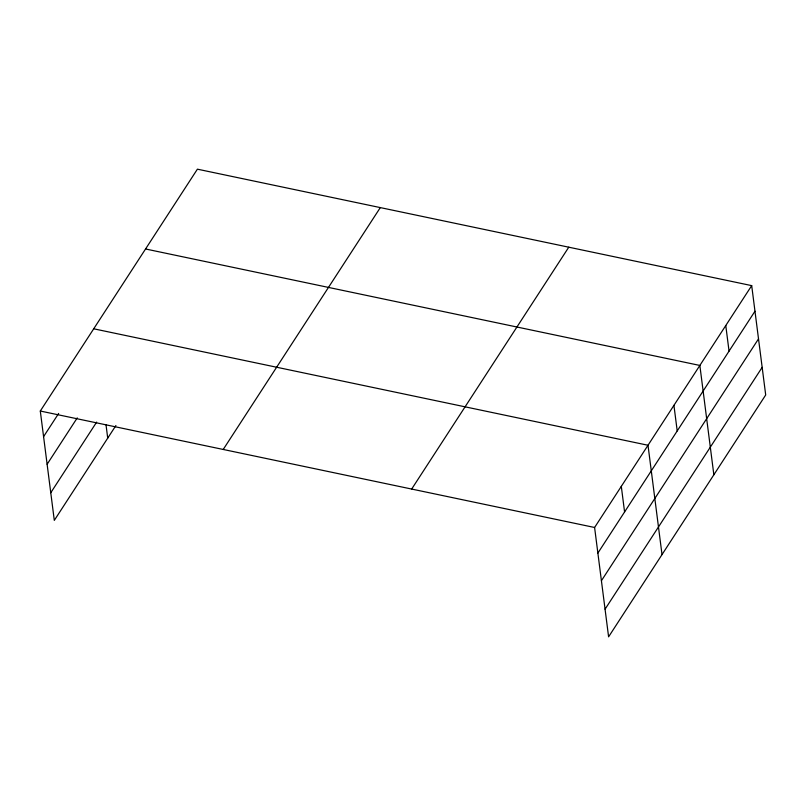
<?xml version="1.0" encoding="UTF-8"?>
<svg xmlns="http://www.w3.org/2000/svg" width="806" height="806" viewBox="0 0 806 806"><rect width="100%" height="100%" fill="white"/><g stroke="black" fill="none" stroke-linecap="round" stroke-linejoin="round"><path stroke-width="1.21" d="M115.903 425.538L54.304 520.374L40.3 411.03L197.399 169.169L751.696 285.626L765.7 394.97L608.601 636.831L594.596 527.487L751.696 285.626M43.574 436.63L58.647 413.438M47.121 464.266L77.255 417.881M50.768 492.738L96.649 422.102M223.222 449.466L380.311 207.595M411.675 489.051L568.774 247.19M597.871 553.087L754.97 311.227M601.417 580.723L758.517 338.863M605.064 609.195L762.164 367.335M145.554 248.983L699.85 365.44L713.854 474.784M93.718 328.798L648.004 445.255L662.018 554.599M40.3 411.03L594.596 527.487M725.773 325.533L729.047 351.134M673.927 405.347L677.211 430.938M621.305 486.371L624.579 511.971M106.029 424.923L107.722 438.142"/></g></svg>
